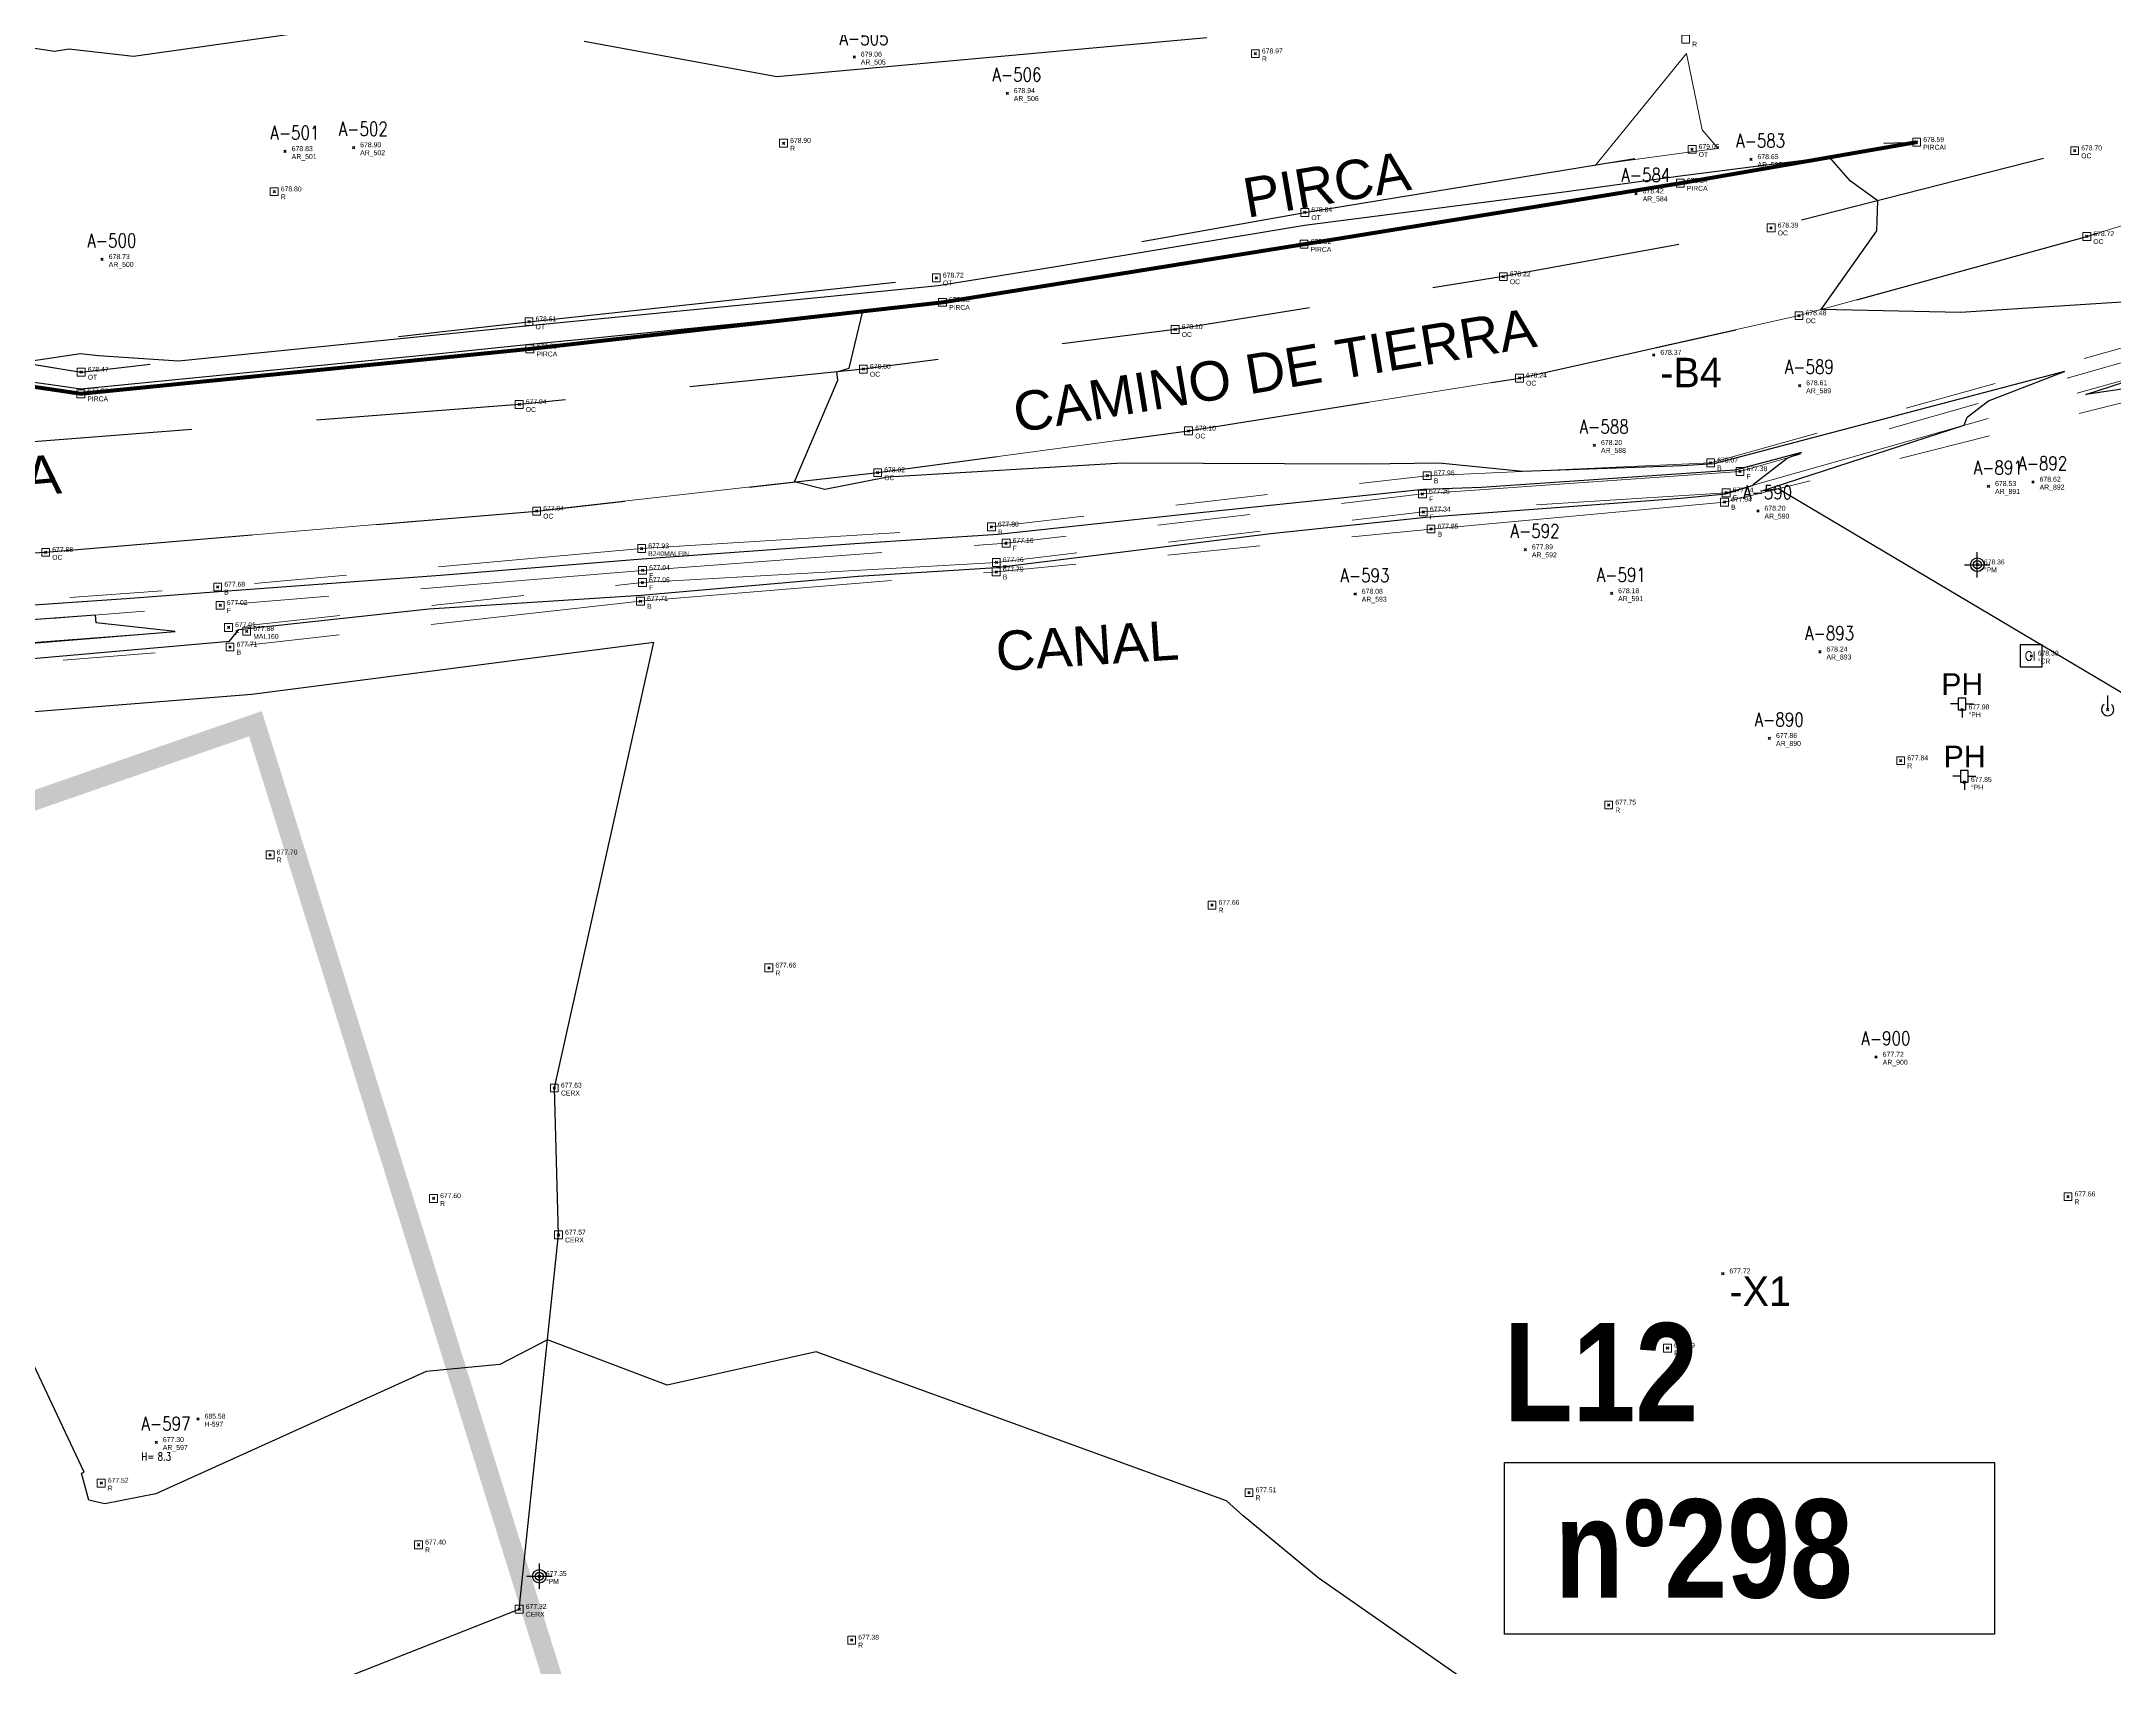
# Model space of a CAD drawing. Extents: x 350769 to 354978, y 6304672 to 6307963.
# Drawn here: x 352335.8 to 352388.5, y 6305839.5 to 6305880.8 of the extents above; entities that cross this region are included whole.
import ezdxf

# ---------------------------------------------------------------- set-up
doc = ezdxf.new("R2010")
doc.units = 0
doc.header["$PDMODE"] = 35
doc.header["$PDSIZE"] = 0.03
for name, pattern in [('CONTINUOS', [0]), ('DASHDOT', [1, 0.5, -0.25, 0, -0.25]), ('DASHED', [19.05, 12.7, -6.35]), ('HIDDEN', [9.525, 6.35, -3.175]), ('PHANTOM', [23.5, 11.75, -2.35, 2.35, -2.35, 2.35, -2.35])]:
    doc.linetypes.add(name, pattern=pattern)
doc.layers.get('0').update_dxf_attribs({"linetype": 'CONTINUOUS'})
for name, color, linetype in [('03_S2_Pav ext_Borde vereda', 7, 'CONTINUOUS'), ('1-ARBOL H1', 7, 'CONTINUOUS'), ('1-ARBOL H2', 1, 'CONTINUOUS'), ('1-ARBOL H3', 241, 'CONTINUOUS'), ('1-ARBOL NOMBRE', 3, 'CONTINUOUS'), ('1-ARBOL PTO', 7, 'CONTINUOUS'), ('1-CAMINO DE TIERRA', 252, 'HIDDEN'), ('1-CANAL', 150, 'PHANTOM'), ('1-CERCO', 252, 'CERCO_LINE'), ('1-PIRCA', 252, 'CONTINUOUS'), ('1-TEXTOS', 7, 'CONTINUOUS'), ('3-CANAL FDO', 141, 'PHANTOM'), ('3-TALUD', 252, 'DASHED'), ('C-TINN', 5, 'CONTINUOUS'), ('C-TOPO-MAJR', 9, 'CONTINUOUS'), ('C-TOPO-MINR', 8, 'CONTINUOUS'), ('V-NODE-TEXT DIC 2012', 31, 'CONTINUOUS'), ('Z-CR', 253, 'CONTINUOUS'), ('Z-PH', 253, 'CONTINUOUS'), ('Z-PM', 253, 'CONTINUOUS'), ('Z-TEN', 253, 'CONTINUOUS')]:
    doc.layers.add(name, color=color, linetype=linetype)
doc.layers.add('0_ASD_LINEA OFICIAL', color=253, linetype='DASHDOT', lineweight=20)
doc.layers.add('0_ASD_TOPOGRAFIA_ELEMENTOS', color=9, linetype='CONTINUOS', lineweight=5, true_color=0xbdbdbd)
doc.styles.add('A', font='arial.ttf', dxfattribs={"height": 2})
doc.styles.add('NEW TURNER_TITULOS', font='techb___.ttf')
doc.styles.add('ROMANS', font='romans.shx', dxfattribs={"width": 0.65})
doc.linetypes.add('CERCO_LINE', pattern='A,0.5,-0.2,[" X ",STANDARD,S=0.1,R=0,X=-0.1,Y=-0.05],-0.25', length=0.95)

# ---------------------------------------------------------------- blocks, each defined once
blk = doc.blocks.new('TEN')
at = {"layer": 'Z-TEN'}
blk.add_line((0, 0), (0, 0.89), dxfattribs=at)
blk.add_arc((0, 0), 0.396, 125.9547, 54.0453, dxfattribs=at)
blk = doc.blocks.new('PM')
at = {"layer": 'Z-PM'}
for p, q in [((-1.61, 0), (1.61, 0)), ((0, -1.61), (0, 1.61))]:
    blk.add_line(p, q, dxfattribs=at)
for radius in [0.867, 0.521]:
    blk.add_circle((0, 0), radius, dxfattribs=at)
blk = doc.blocks.new('PH')
at = {"layer": 'Z-PH'}
for p, q in [((-0.098, 0.148), (-0.295, 0.148)), ((-0.098, 0.295), (-0.098, 0)), ((0.098, 0.295), (-0.098, 0.295)), ((-0.098, 0), (-0.01, 0)), ((0.01, 0), (0.098, 0)), ((0.098, 0), (0.098, 0.295)), ((0.098, 0.148), (0.295, 0.148)), ((0, -0.01), (0, -0.197))]:
    blk.add_line(p, q, dxfattribs=at)
blk.add_circle((0, 0), 0.00984, dxfattribs=at)
at = {"layer": 'Z-PH', "style": 'A'}
blk.add_text('PH', height=0.55, dxfattribs=at).set_placement((-0.527, 0.377))
blk = doc.blocks.new('CR')
at = {"layer": 'Z-CR', "color": 9, "true_color": 0xbdbdbd}
for p, q in [((-1.12, 1.12), (-1.12, -1.12)), ((1.12, 1.12), (-1.12, 1.12)), ((1.12, -1.12), (1.12, 1.12)), ((-1.12, -1.12), (1.12, -1.12))]:
    blk.add_line(p, q, dxfattribs=at)
at = {"layer": 'Z-CR', "color": 9, "true_color": 0xbdbdbd, "style": 'ROMANS'}
blk.add_text('CI', height=0.9, dxfattribs=at).set_placement((-0.65, -0.45))
blk = doc.blocks.new('A$C27410629')
at = {"true_color": 0x136734, "transparency": 33554559}
h = blk.add_hatch(dxfattribs=at)
h.set_pattern_fill('ANSI31', color=116, scale=0.5)
h.set_pattern_definition([(45, (-8759.5625, -519.1036), (-1.12253202, 1.12253202), [])])
h.paths.add_polyline_path([(137.507, 1252.464, 0.117627), (109.815, 1254.194, 0.066925), (94.445, 1249.334, 0.315349), (64.302, 1196.27, 0.022683), (65.729, 1185.31), (112.36, 1218.953), (153.478, 1161.962), (172.105, 1139.481), (187.958, 1141.808), (193.565, 1120.466), (224.198, 1050.129), (250.62, 989.479), (268.153, 972.735, 0.000007), (291.49, 983.299), (238.195, 1105.634), (205.293, 1181.112), (177.053, 1197.652)])
blk.add_lwpolyline([(169.037, 1082.976), (181.494, 1082.976), (181.494, 1078.616), (169.037, 1078.616)], close=True)
at = {"layer": '0_ASD_LINEA OFICIAL', "ltscale": 8, "const_width": 0.5}
blk.add_lwpolyline([(250.62, 989.479), (268.153, 972.735, 0.000007), (291.49, 983.299), (291.49, 983.299), (238.195, 1105.634), (205.293, 1181.112), (177.053, 1197.652), (137.615, 1252.315)], format="xyb", dxfattribs=at)
for points in [[(96.497, 1087.587), (137.304, 1101.749), (153.995, 1048.12), (105.397, 1035.562)], [(96.497, 1087.587), (96.497, 1087.587), (137.028, 1101.654)]]:
    blk.add_lwpolyline(points, dxfattribs=at)
at = {"char_height": 2.5, "attachment_point": 1, "style": 'NEW TURNER_TITULOS'}
for s, heights, insert in [('L12', [-2.529], (169.025, 1086.521)), ('nº298', [-2.551], (170.316, 1082.045))]:
    blk.add_mtext_dynamic_manual_height_columns(s, width=20.98523, gutter_width=12.5, heights=heights, dxfattribs=dict(at, insert=insert))
blk = doc.blocks.new('TOPOGRAFIA')
at = {"layer": '1-ARBOL H1', "color": 9, "lineweight": 0, "true_color": 0xbdbdbd}
blk.add_point((390338.745, 6302845.205), dxfattribs=at)
at = {"layer": '1-ARBOL PTO', "color": 9, "lineweight": 0, "true_color": 0xbdbdbd}
for p in [(390356.48, 6302880.406), (390360.367, 6302879.481), (390342.02, 6302878.005), (390343.759, 6302878.104), (390379.263, 6302877.802), (390376.346, 6302876.931), (390337.37, 6302875.265), (390380.501, 6302872.056), (390375.288, 6302870.539), (390385.301, 6302869.497), (390386.432, 6302869.606), (390379.441, 6302868.868), (390373.532, 6302867.886), (390375.723, 6302866.773), (390369.209, 6302866.758), (390381.016, 6302865.29), (390379.735, 6302863.094), (390382.446, 6302854.994), (390338.745, 6302845.205)]:
    blk.add_point(p, dxfattribs=at)
at = {"layer": '1-CAMINO DE TIERRA', "color": 9, "lineweight": 0, "true_color": 0xbdbdbd, "flags": 128}
for points in [[(390413.92, 6302886.513), (390405.018, 6302883.544), (390395.481, 6302880.59), (390387.49, 6302878.023), (390379.778, 6302876.063), (390372.972, 6302874.824), (390364.635, 6302873.482), (390356.713, 6302872.473), (390347.968, 6302871.576), (390334.861, 6302870.57), (390331.675, 6302872.746), (390330.009, 6302875.851), (390329.701, 6302879.505)], [(390294.139, 6302841.012), (390291.488, 6302840.645), (390287.532, 6302842.915), (390286.425, 6302846.895), (390286.78, 6302852.684), (390288.072, 6302858.123), (390290.551, 6302861.211), (390295.409, 6302863.951), (390304.768, 6302865.145), (390315.481, 6302866.078), (390328.011, 6302867.412), (390335.936, 6302867.82), (390348.41, 6302868.866), (390357.076, 6302869.844), (390364.976, 6302870.903), (390373.385, 6302872.246), (390380.487, 6302873.832), (390387.798, 6302875.845), (390396.288, 6302878.449), (390405.565, 6302881.292), (390414.503, 6302884.167)]]:
    blk.add_lwpolyline(points, dxfattribs=at)
at = {"layer": '1-CANAL', "color": 9, "lineweight": 0, "true_color": 0xbdbdbd, "flags": 128}
for points in [[(390289.261, 6302845.151), (390293.551, 6302845.844), (390294.917, 6302854.299), (390295.381, 6302860.373), (390295.941, 6302861.789), (390304.809, 6302862.327), (390313.523, 6302863.316), (390321.538, 6302863.908), (390331.71, 6302864.701), (390340.62, 6302865.414), (390351.05, 6302866.577), (390360.088, 6302867.321), (390371.137, 6302868.41), (390378.594, 6302869.095), (390394.345, 6302873.024), (390408.16, 6302876.644)], [(390289.189, 6302846.778), (390292.211, 6302847.193), (390293.375, 6302854.295), (390293.919, 6302861.776), (390295.688, 6302863.304), (390304.917, 6302864.474), (390315.501, 6302865.094), (390330.662, 6302866.259), (390340.307, 6302866.938), (390351.079, 6302867.914), (390359.966, 6302868.465), (390371.04, 6302869.766), (390378.242, 6302870.092), (390393.8, 6302874.44)]]:
    blk.add_lwpolyline(points, dxfattribs=at)
at = {"layer": '1-CERCO', "color": 9, "lineweight": 0, "true_color": 0xbdbdbd, "flags": 128}
for points in [[(390341.172, 6302864.218), (390351.386, 6302865.534)], [(390348.862, 6302854.209), (390351.386, 6302865.534)], [(390332.994, 6302863.561), (390341.172, 6302864.218)], [(390296.115, 6302821.066), (390302.677, 6302823.492), (390308.818, 6302825.584), (390317.47, 6302828.993), (390325.357, 6302832.08), (390333.125, 6302835.104), (390338.505, 6302837.238), (390347.968, 6302840.965), (390348.966, 6302850.475), (390348.862, 6302854.209)]]:
    blk.add_lwpolyline(points, dxfattribs=at)
at = {"layer": '1-PIRCA', "color": 9, "lineweight": 0, "true_color": 0xbdbdbd, "const_width": 0.1, "flags": 128}
blk.add_lwpolyline([(390330.147, 6302879.899), (390331.486, 6302874.574), (390333.92, 6302872.277), (390336.827, 6302871.848), (390348.24, 6302872.987), (390358.722, 6302874.17), (390367.909, 6302875.646), (390377.47, 6302877.196), (390383.476, 6302878.24)], dxfattribs=at)
at = {"layer": '3-CANAL FDO', "color": 9, "lineweight": 0, "true_color": 0xbdbdbd, "flags": 128}
for points in [[(390288.911, 6302845.838), (390292.869, 6302846.41), (390293.92, 6302853.732), (390294.599, 6302861.14), (390295.851, 6302862.469), (390304.935, 6302863.86), (390315.338, 6302864.551), (390330.737, 6302865.715), (390340.371, 6302866.473), (390351.102, 6302867.361), (390360.339, 6302868.051), (390370.918, 6302869.302), (390378.986, 6302869.873), (390394.076, 6302874.169), (390407.941, 6302877.27)], [(390408.133, 6302876.709), (390394.247, 6302873.757), (390378.634, 6302869.332), (390370.941, 6302868.846), (390360.092, 6302867.562), (390351.1, 6302867.051), (390340.582, 6302865.91), (390331.418, 6302865.209), (390321.562, 6302864.274), (390313.637, 6302863.739), (390305.269, 6302862.931), (390295.851, 6302862.469)]]:
    blk.add_lwpolyline(points, dxfattribs=at)
at = {"layer": '3-TALUD', "color": 9, "lineweight": 0, "true_color": 0xbdbdbd, "flags": 128}
blk.add_lwpolyline([(390330.147, 6302879.899), (390332.073, 6302874.939), (390334.508, 6302872.779), (390336.838, 6302872.398), (390348.216, 6302873.679), (390358.567, 6302874.791), (390367.929, 6302876.454), (390377.769, 6302878.059), (390383.476, 6302878.24)], dxfattribs=at)
at = {"layer": 'C-TINN', "color": 9, "linetype": 'Continuous', "lineweight": 0, "true_color": 0xbdbdbd}
for points, elevation in [([(390366.573, 6302880.387), (390366.573, 6302880.587), (390366.773, 6302880.587), (390366.773, 6302880.387), (390366.573, 6302880.387)], 678.969), ([(390377.506, 6302880.758), (390377.506, 6302880.958), (390377.706, 6302880.958), (390377.706, 6302880.758), (390377.506, 6302880.758)], 678.992), ([(390354.585, 6302878.114), (390354.585, 6302878.314), (390354.785, 6302878.314), (390354.785, 6302878.114), (390354.585, 6302878.114)], 678.899), ([(390377.669, 6302877.959), (390377.669, 6302878.159), (390377.869, 6302878.159), (390377.869, 6302877.959), (390377.669, 6302877.959)], 679.054), ([(390383.376, 6302878.14), (390383.376, 6302878.34), (390383.576, 6302878.34), (390383.576, 6302878.14), (390383.376, 6302878.14)], 678.591), ([(390387.39, 6302877.923), (390387.39, 6302878.123), (390387.59, 6302878.123), (390387.59, 6302877.923), (390387.39, 6302877.923)], 678.701), ([(390377.37, 6302877.096), (390377.37, 6302877.296), (390377.57, 6302877.296), (390377.57, 6302877.096), (390377.37, 6302877.096)], 678.344), ([(390341.644, 6302876.881), (390341.644, 6302877.081), (390341.844, 6302877.081), (390341.844, 6302876.881), (390341.644, 6302876.881)], 678.803), ([(390367.829, 6302876.354), (390367.829, 6302876.554), (390368.029, 6302876.554), (390368.029, 6302876.354), (390367.829, 6302876.354)], 678.837), ([(390367.809, 6302875.546), (390367.809, 6302875.746), (390368.009, 6302875.746), (390368.009, 6302875.546), (390367.809, 6302875.546)], 678.023), ([(390379.678, 6302875.963), (390379.678, 6302876.163), (390379.878, 6302876.163), (390379.878, 6302875.963), (390379.678, 6302875.963)], 678.391), ([(390387.698, 6302875.745), (390387.698, 6302875.945), (390387.898, 6302875.945), (390387.898, 6302875.745), (390387.698, 6302875.745)], 678.717), ([(390358.467, 6302874.691), (390358.467, 6302874.891), (390358.667, 6302874.891), (390358.667, 6302874.691), (390358.467, 6302874.691)], 678.724), ([(390372.872, 6302874.724), (390372.872, 6302874.924), (390373.072, 6302874.924), (390373.072, 6302874.724), (390372.872, 6302874.724)], 678.215), ([(390358.622, 6302874.07), (390358.622, 6302874.27), (390358.822, 6302874.27), (390358.822, 6302874.07), (390358.622, 6302874.07)], 678.027), ([(390348.116, 6302873.579), (390348.116, 6302873.779), (390348.316, 6302873.779), (390348.316, 6302873.579), (390348.116, 6302873.579)], 678.608), ([(390380.387, 6302873.732), (390380.387, 6302873.932), (390380.587, 6302873.932), (390380.587, 6302873.732), (390380.387, 6302873.732)], 678.482), ([(390348.14, 6302872.887), (390348.14, 6302873.087), (390348.34, 6302873.087), (390348.34, 6302872.887), (390348.14, 6302872.887)], 677.887), ([(390364.535, 6302873.382), (390364.535, 6302873.582), (390364.735, 6302873.582), (390364.735, 6302873.382), (390364.535, 6302873.382)], 678.098), ([(390356.613, 6302872.373), (390356.613, 6302872.573), (390356.813, 6302872.573), (390356.813, 6302872.373), (390356.613, 6302872.373)], 678.005), ([(390336.738, 6302872.298), (390336.738, 6302872.498), (390336.938, 6302872.498), (390336.938, 6302872.298), (390336.738, 6302872.298)], 678.47), ([(390373.285, 6302872.146), (390373.285, 6302872.346), (390373.485, 6302872.346), (390373.485, 6302872.146), (390373.285, 6302872.146)], 678.242), ([(390336.727, 6302871.748), (390336.727, 6302871.948), (390336.927, 6302871.948), (390336.927, 6302871.748), (390336.727, 6302871.748)], 677.87), ([(390347.868, 6302871.476), (390347.868, 6302871.676), (390348.068, 6302871.676), (390348.068, 6302871.476), (390347.868, 6302871.476)], 677.94), ([(390364.876, 6302870.803), (390364.876, 6302871.003), (390365.076, 6302871.003), (390365.076, 6302870.803), (390364.876, 6302870.803)], 678.103), ([(390356.976, 6302869.744), (390356.976, 6302869.944), (390357.176, 6302869.944), (390357.176, 6302869.744), (390356.976, 6302869.744)], 678.019), ([(390378.142, 6302869.992), (390378.142, 6302870.192), (390378.342, 6302870.192), (390378.342, 6302869.992), (390378.142, 6302869.992)], 678.071), ([(390378.886, 6302869.773), (390378.886, 6302869.973), (390379.086, 6302869.973), (390379.086, 6302869.773), (390378.886, 6302869.773)], 677.383), ([(390370.818, 6302869.202), (390370.818, 6302869.402), (390371.018, 6302869.402), (390371.018, 6302869.202), (390370.818, 6302869.202)], 677.353), ([(390370.94, 6302869.666), (390370.94, 6302869.866), (390371.14, 6302869.866), (390371.14, 6302869.666), (390370.94, 6302869.666)], 677.964), ([(390378.534, 6302869.232), (390378.534, 6302869.432), (390378.734, 6302869.432), (390378.734, 6302869.232), (390378.534, 6302869.232)], 677.436), ([(390348.31, 6302868.766), (390348.31, 6302868.966), (390348.51, 6302868.966), (390348.51, 6302868.766), (390348.31, 6302868.766)], 677.941), ([(390370.841, 6302868.746), (390370.841, 6302868.946), (390371.041, 6302868.946), (390371.041, 6302868.746), (390370.841, 6302868.746)], 677.341), ([(390378.494, 6302868.995), (390378.494, 6302869.195), (390378.694, 6302869.195), (390378.694, 6302868.995), (390378.494, 6302868.995)], 677.944), ([(390359.866, 6302868.365), (390359.866, 6302868.565), (390360.066, 6302868.565), (390360.066, 6302868.365), (390359.866, 6302868.365)], 677.796), ([(390371.037, 6302868.31), (390371.037, 6302868.51), (390371.237, 6302868.51), (390371.237, 6302868.31), (390371.037, 6302868.31)], 677.854), ([(390335.836, 6302867.72), (390335.836, 6302867.92), (390336.036, 6302867.92), (390336.036, 6302867.72), (390335.836, 6302867.72)], 677.88), ([(390350.979, 6302867.814), (390350.979, 6302868.014), (390351.179, 6302868.014), (390351.179, 6302867.814), (390350.979, 6302867.814)], 677.934), ([(390360.239, 6302867.951), (390360.239, 6302868.151), (390360.439, 6302868.151), (390360.439, 6302867.951), (390360.239, 6302867.951)], 677.16), ([(390351.002, 6302867.261), (390351.002, 6302867.461), (390351.202, 6302867.461), (390351.202, 6302867.261), (390351.002, 6302867.261)], 677.04), ([(390359.988, 6302867.221), (390359.988, 6302867.421), (390360.188, 6302867.421), (390360.188, 6302867.221), (390359.988, 6302867.221)], 677.786), ([(390359.992, 6302867.462), (390359.992, 6302867.662), (390360.192, 6302867.662), (390360.192, 6302867.462), (390359.992, 6302867.462)], 677.164), ([(390340.207, 6302866.838), (390340.207, 6302867.038), (390340.407, 6302867.038), (390340.407, 6302866.838), (390340.207, 6302866.838)], 677.677), ([(390351, 6302866.951), (390351, 6302867.151), (390351.2, 6302867.151), (390351.2, 6302866.951), (390351, 6302866.951)], 677.053), ([(390340.271, 6302866.373), (390340.271, 6302866.573), (390340.471, 6302866.573), (390340.471, 6302866.373), (390340.271, 6302866.373)], 677.025), ([(390350.95, 6302866.477), (390350.95, 6302866.677), (390351.15, 6302866.677), (390351.15, 6302866.477), (390350.95, 6302866.477)], 677.714), ([(390340.482, 6302865.81), (390340.482, 6302866.01), (390340.682, 6302866.01), (390340.682, 6302865.81), (390340.482, 6302865.81)], 677.008), ([(390340.944, 6302865.713), (390340.944, 6302865.913), (390341.144, 6302865.913), (390341.144, 6302865.713), (390340.944, 6302865.713)], 677.881), ([(390340.52, 6302865.314), (390340.52, 6302865.514), (390340.72, 6302865.514), (390340.72, 6302865.314), (390340.52, 6302865.314)], 677.711), ([(390382.97, 6302862.426), (390382.97, 6302862.626), (390383.17, 6302862.626), (390383.17, 6302862.426), (390382.97, 6302862.426)], 677.838), ([(390375.551, 6302861.299), (390375.551, 6302861.499), (390375.751, 6302861.499), (390375.751, 6302861.299), (390375.551, 6302861.299)], 677.748), ([(390341.539, 6302860.032), (390341.539, 6302860.232), (390341.739, 6302860.232), (390341.739, 6302860.032), (390341.539, 6302860.032)], 677.704), ([(390365.472, 6302858.755), (390365.472, 6302858.955), (390365.672, 6302858.955), (390365.672, 6302858.755), (390365.472, 6302858.755)], 677.662), ([(390354.211, 6302857.16), (390354.211, 6302857.36), (390354.411, 6302857.36), (390354.411, 6302857.16), (390354.211, 6302857.16)], 677.656), ([(390348.762, 6302854.109), (390348.762, 6302854.309), (390348.962, 6302854.309), (390348.962, 6302854.109), (390348.762, 6302854.109)], 677.631), ([(390345.691, 6302851.302), (390345.691, 6302851.502), (390345.891, 6302851.502), (390345.891, 6302851.302), (390345.691, 6302851.302)], 677.596), ([(390387.221, 6302851.346), (390387.221, 6302851.546), (390387.421, 6302851.546), (390387.421, 6302851.346), (390387.221, 6302851.346)], 677.664), ([(390348.866, 6302850.375), (390348.866, 6302850.575), (390349.066, 6302850.575), (390349.066, 6302850.375), (390348.866, 6302850.375)], 677.569), ([(390377.045, 6302847.499), (390377.045, 6302847.699), (390377.245, 6302847.699), (390377.245, 6302847.499), (390377.045, 6302847.499)], 677.59), ([(390337.248, 6302844.07), (390337.248, 6302844.27), (390337.448, 6302844.27), (390337.448, 6302844.07), (390337.248, 6302844.07)], 677.52), ([(390366.41, 6302843.826), (390366.41, 6302844.026), (390366.61, 6302844.026), (390366.61, 6302843.826), (390366.41, 6302843.826)], 677.507), ([(390345.31, 6302842.501), (390345.31, 6302842.701), (390345.51, 6302842.701), (390345.51, 6302842.501), (390345.31, 6302842.501)], 677.404), ([(390347.868, 6302840.865), (390347.868, 6302841.065), (390348.068, 6302841.065), (390348.068, 6302840.865), (390347.868, 6302840.865)], 677.323), ([(390356.314, 6302840.081), (390356.314, 6302840.281), (390356.514, 6302840.281), (390356.514, 6302840.081), (390356.314, 6302840.081)], 677.383)]:
    blk.add_lwpolyline(points, dxfattribs=dict(at, elevation=elevation))
for p in [(390366.673, 6302880.487, 678.969), (390354.685, 6302878.214, 678.899), (390377.769, 6302878.059, 679.054), (390383.476, 6302878.24, 678.591), (390387.49, 6302878.023, 678.701), (390341.744, 6302876.981, 678.803), (390377.47, 6302877.196, 678.344), (390367.929, 6302876.454, 678.837), (390379.778, 6302876.063, 678.391), (390387.798, 6302875.845, 678.717), (390367.909, 6302875.646, 678.023), (390358.567, 6302874.791, 678.724), (390372.972, 6302874.824, 678.215), (390358.722, 6302874.17, 678.027), (390348.216, 6302873.679, 678.608), (390380.487, 6302873.832, 678.482), (390364.635, 6302873.482, 678.098), (390348.24, 6302872.987, 677.887), (390336.838, 6302872.398, 678.47), (390356.713, 6302872.473, 678.005), (390373.385, 6302872.246, 678.242), (390336.827, 6302871.848, 677.87), (390347.968, 6302871.576, 677.94), (390364.976, 6302870.903, 678.103), (390378.242, 6302870.092, 678.071), (390357.076, 6302869.844, 678.019), (390371.04, 6302869.766, 677.964), (390378.986, 6302869.873, 677.383), (390370.918, 6302869.302, 677.353), (390378.594, 6302869.095, 677.944), (390378.634, 6302869.332, 677.436), (390348.41, 6302868.866, 677.941), (390359.966, 6302868.465, 677.796), (390370.941, 6302868.846, 677.341), (390371.137, 6302868.41, 677.854), (390335.936, 6302867.82, 677.88), (390351.079, 6302867.914, 677.934), (390360.339, 6302868.051, 677.16), (390351.102, 6302867.361, 677.04), (390360.088, 6302867.321, 677.786), (390360.092, 6302867.562, 677.164), (390340.307, 6302866.938, 677.677), (390351.1, 6302867.051, 677.053), (390340.371, 6302866.473, 677.025), (390351.05, 6302866.577, 677.714), (390340.582, 6302865.91, 677.008), (390341.044, 6302865.813, 677.881), (390340.62, 6302865.414, 677.711), (390383.07, 6302862.526, 677.838), (390375.651, 6302861.399, 677.748), (390341.639, 6302860.132, 677.704), (390365.572, 6302858.855, 677.662), (390354.311, 6302857.26, 677.656), (390348.862, 6302854.209, 677.631), (390345.791, 6302851.402, 677.596), (390387.321, 6302851.446, 677.664), (390348.966, 6302850.475, 677.569), (390377.145, 6302847.599, 677.59), (390337.348, 6302844.17, 677.52), (390366.51, 6302843.926, 677.507), (390345.41, 6302842.601, 677.404), (390347.968, 6302840.965, 677.323), (390356.414, 6302840.181, 677.383)]:
    blk.add_point(p, dxfattribs=at)
at = {"layer": 'C-TOPO-MAJR', "color": 9, "linetype": 'Continuous', "lineweight": -3, "true_color": 0xbdbdbd, "elevation": 677.5}
for points in [[(390374.233, 6302837.603), (390368.271, 6302841.762), (390366.361, 6302843.335), (390365.94, 6302843.715), (390355.513, 6302847.501), (390351.729, 6302846.656), (390348.686, 6302847.808), (390347.479, 6302847.182), (390345.601, 6302847.001), (390338.738, 6302843.899), (390337.437, 6302843.639), (390337.029, 6302843.735), (390336.85, 6302844.421), (390336.912, 6302844.446), (390331.31, 6302856.345)], [(390333.379, 6302864.928), (390340.609, 6302865.563), (390340.842, 6302865.855), (390345.671, 6302866.383), (390351.066, 6302866.73), (390356.581, 6302867.216), (390360.09, 6302867.432), (390367.063, 6302868.301), (390371.002, 6302868.711), (390377.486, 6302869.191), (390378.629, 6302869.302), (390379.32, 6302869.527), (390379.329, 6302869.55), (390380.184, 6302870.214), (390380.549, 6302870.355), (390378.859, 6302869.91), (390372.417, 6302869.464), (390370.947, 6302869.414), (390364.864, 6302868.776), (390360.14, 6302868.272), (390356.495, 6302868.033), (390351.09, 6302867.646), (390345.966, 6302867.226), (390340.324, 6302866.812), (390337.98, 6302866.641), (390330.679, 6302866.135)]]:
    blk.add_lwpolyline(points, dxfattribs=at)
at = {"layer": 'C-TOPO-MINR', "color": 9, "linetype": 'Continuous', "lineweight": -3, "true_color": 0xbdbdbd}
for points, elevation in [([(390365.436, 6302880.895), (390354.514, 6302879.896), (390349.618, 6302880.8)], 679), ([(390343.76, 6302881.204), (390338.164, 6302880.419), (390336.528, 6302880.602), (390336.157, 6302880.546), (390335.598, 6302880.627)], 679), ([(390392.13, 6302872.471), (390387.774, 6302871.829), (390390.044, 6302872.566)], 678.5), ([(390393.587, 6302874.49), (390384.588, 6302873.912), (390381.047, 6302873.986), (390382.46, 6302875.99), (390382.49, 6302876.752), (390381.793, 6302877.249), (390381.263, 6302877.855), (390377.536, 6302877.386), (390374.451, 6302876.961), (390367.921, 6302876.119), (390361.552, 6302875.064), (390358.617, 6302874.591), (390355.803, 6302874.308), (390348.22, 6302873.575), (390339.311, 6302872.676), (390337.28, 6302872.811), (390336.82, 6302872.862), (390335.351, 6302872.641)], 678.5), ([(390388.857, 6302864.15), (390379.957, 6302869.435), (390379.519, 6302869.37), (390384.682, 6302871.046), (390384.763, 6302871.252), (390385.303, 6302871.671), (390387.228, 6302872.414), (390378.319, 6302870.069), (390377.518, 6302870.014), (390373.463, 6302869.876), (390371.344, 6302870.087), (390369.469, 6302870.06), (390363.295, 6302870.085), (390357.322, 6302869.727), (390355.735, 6302869.413), (390354.965, 6302869.606), (390356.064, 6302872.191), (390356.04, 6302872.404), (390356.354, 6302872.495), (390356.7, 6302873.942), (390349.634, 6302873.231), (390348.236, 6302873.095), (390346.03, 6302872.873), (390336.829, 6302871.967), (390336.361, 6302872.035), (390334.019, 6302872.362)], 678), ([(390331.438, 6302865.174), (390339.224, 6302865.806), (390337.219, 6302866.028), (390337.202, 6302866.224), (390331.407, 6302865.801)], 677)]:
    blk.add_lwpolyline(points, dxfattribs=dict(at, elevation=elevation))
at = {"layer": 'C-TOPO-MINR', "color": 9, "linetype": 'Continuous', "lineweight": 0, "true_color": 0xbdbdbd, "elevation": 679}
blk.add_lwpolyline([(390377.746, 6302877.993), (390378.435, 6302878.08), (390378.025, 6302878.553), (390377.627, 6302880.497), (390375.32, 6302877.66), (390377.746, 6302877.993)], dxfattribs=at)
at = {"layer": 'V-NODE-TEXT DIC 2012', "color": 9, "lineweight": 0, "true_color": 0xbdbdbd}
for p in [(390366.673, 6302880.487), (390356.48, 6302880.406), (390360.367, 6302879.481), (390342.02, 6302878.005), (390343.759, 6302878.104), (390354.685, 6302878.214), (390377.769, 6302878.059), (390383.476, 6302878.24), (390387.49, 6302878.023), (390379.263, 6302877.802), (390341.744, 6302876.981), (390376.346, 6302876.931), (390377.47, 6302877.196), (390367.929, 6302876.454), (390379.778, 6302876.063), (390387.798, 6302875.845), (390337.37, 6302875.265), (390367.909, 6302875.646), (390358.567, 6302874.791), (390372.972, 6302874.824), (390358.722, 6302874.17), (390348.216, 6302873.679), (390380.487, 6302873.832), (390364.635, 6302873.482), (390348.24, 6302872.987), (390376.796, 6302872.829), (390336.838, 6302872.398), (390356.713, 6302872.473), (390373.385, 6302872.246), (390380.501, 6302872.056), (390336.827, 6302871.848), (390347.968, 6302871.576), (390364.976, 6302870.903), (390375.288, 6302870.539), (390378.242, 6302870.092), (390357.076, 6302869.844), (390371.04, 6302869.766), (390378.986, 6302869.873), (390385.301, 6302869.497), (390386.432, 6302869.606), (390370.918, 6302869.302), (390378.594, 6302869.095), (390378.634, 6302869.332), (390379.441, 6302868.868), (390348.41, 6302868.866), (390359.966, 6302868.465), (390370.941, 6302868.846), (390371.137, 6302868.41), (390335.936, 6302867.82), (390351.079, 6302867.914), (390360.339, 6302868.051), (390373.532, 6302867.886), (390351.102, 6302867.361), (390360.088, 6302867.321), (390360.092, 6302867.562), (390385.017, 6302867.503), (390340.307, 6302866.938), (390351.1, 6302867.051), (390375.723, 6302866.773), (390340.371, 6302866.473), (390351.05, 6302866.577), (390369.209, 6302866.758), (390340.582, 6302865.91), (390341.044, 6302865.813), (390340.62, 6302865.414), (390381.016, 6302865.29), (390386.386, 6302865.185), (390384.628, 6302863.82), (390388.33, 6302863.822), (390379.735, 6302863.094), (390383.07, 6302862.526), (390384.688, 6302861.979), (390375.651, 6302861.399), (390341.639, 6302860.132), (390365.572, 6302858.855), (390354.311, 6302857.26), (390382.446, 6302854.994), (390348.862, 6302854.209), (390345.791, 6302851.402), (390387.321, 6302851.446), (390348.966, 6302850.475), (390378.551, 6302849.489), (390377.145, 6302847.599), (390339.809, 6302845.798), (390338.745, 6302845.205), (390337.348, 6302844.17), (390366.51, 6302843.926), (390345.41, 6302842.601), (390348.48, 6302841.801), (390347.968, 6302840.965), (390356.414, 6302840.181)]:
    blk.add_point(p, dxfattribs=at)
at = {"layer": 'Z-CR', "color": 9, "lineweight": 0, "true_color": 0xbdbdbd, "xscale": 0.25, "yscale": 0.25, "zscale": 0.25}
blk.add_blockref('CR', (390386.386, 6302865.185), dxfattribs=at)
at = {"layer": 'Z-PH', "color": 9, "lineweight": 0, "true_color": 0xbdbdbd}
for p in [(390384.628, 6302863.82), (390384.688, 6302861.979)]:
    blk.add_blockref('PH', p, dxfattribs=at)
at = {"layer": 'Z-PM', "color": 9, "lineweight": 0, "true_color": 0xbdbdbd, "xscale": 0.2, "yscale": 0.2, "zscale": 0.2}
for p in [(390385.017, 6302867.503), (390348.48, 6302841.801)]:
    blk.add_blockref('PM', p, dxfattribs=at)
at = {"layer": 'Z-TEN', "color": 9, "lineweight": 0, "true_color": 0xbdbdbd, "xscale": 0.4, "yscale": 0.4, "zscale": 0.4}
blk.add_blockref('TEN', (390388.33, 6302863.822), dxfattribs=at)
at = {"layer": '1-ARBOL H2', "color": 9, "lineweight": 0, "true_color": 0xbdbdbd, "style": 'ROMANS', "width": 0.8}
blk.add_text('H=', height=0.2, dxfattribs=at).set_placement((390338.368, 6302844.743))
at = {"layer": '1-ARBOL H3', "color": 9, "lineweight": 0, "true_color": 0xbdbdbd, "style": 'ROMANS', "width": 0.8}
blk.add_text('8.3', height=0.2, dxfattribs=at).set_placement((390338.781, 6302844.743))
at = {"layer": '1-ARBOL NOMBRE', "color": 9, "lineweight": 0, "true_color": 0xbdbdbd, "style": 'ROMANS', "width": 0.8}
for s, p in [('A-505', (390356.103, 6302880.706)), ('A-506', (390359.99, 6302879.781)), ('A-501', (390341.643, 6302878.305)), ('A-502', (390343.382, 6302878.404)), ('A-583', (390378.886, 6302878.102)), ('A-584', (390375.969, 6302877.231)), ('A-500', (390336.993, 6302875.565)), ('A-589', (390380.124, 6302872.356)), ('A-588', (390374.911, 6302870.839)), ('A-891', (390384.924, 6302869.797)), ('A-892', (390386.055, 6302869.906)), ('A-590', (390379.064, 6302869.168)), ('A-592', (390373.155, 6302868.186)), ('A-593', (390368.832, 6302867.058)), ('A-591', (390375.346, 6302867.073)), ('A-893', (390380.639, 6302865.59)), ('A-890', (390379.358, 6302863.394)), ('A-900', (390382.069, 6302855.294)), ('A-597', (390338.368, 6302845.505))]:
    blk.add_text(s, height=0.35, dxfattribs=at).set_placement(p)
at = {"layer": '1-TEXTOS', "color": 9, "lineweight": 0, "true_color": 0xbdbdbd, "style": 'A'}
for s, rotation, p in [('PIRCA', 9.714, (390366.462, 6302876.316)), ('CAMINO DE TIERRA', 9.3923, (390360.615, 6302870.857)), ('CANAL', 3.6354, (390360.109, 6302864.803))]:
    blk.add_text(s, height=1, rotation=rotation, dxfattribs=at).set_placement(p)
at = {"layer": 'V-NODE-TEXT DIC 2012', "color": 9, "lineweight": 0, "true_color": 0xbdbdbd}
for s, height, p in [('679.06', 0.127, (390356.647, 6302880.413)), ('678.97', 0.125, (390366.84, 6302880.495)), ('R', 0.125, (390377.773, 6302880.666)), ('AR_505', 0.127, (390356.647, 6302880.211)), ('R', 0.125, (390366.84, 6302880.295)), ('AR_506', 0.127, (390360.534, 6302879.286)), ('678.94', 0.127, (390360.534, 6302879.488)), ('678.90', 0.125, (390354.852, 6302878.222)), ('678.59', 0.125, (390383.643, 6302878.248)), ('AR_501', 0.127, (390342.187, 6302877.81)), ('678.83', 0.127, (390342.187, 6302878.012)), ('AR_502', 0.127, (390343.926, 6302877.909)), ('678.90', 0.127, (390343.926, 6302878.111)), ('R', 0.125, (390354.852, 6302878.022)), ('679.05', 0.125, (390377.936, 6302878.067)), ('OT', 0.125, (390377.936, 6302877.867)), ('678.65', 0.127, (390379.43, 6302877.809)), ('PIRCAI', 0.125, (390383.643, 6302878.048)), ('678.70', 0.125, (390387.657, 6302878.031)), ('OC', 0.125, (390387.657, 6302877.831)), ('678.34', 0.125, (390377.637, 6302877.204)), ('AR_583', 0.127, (390379.43, 6302877.607)), ('678.80', 0.125, (390341.911, 6302876.989)), ('R', 0.125, (390341.911, 6302876.789)), ('AR_584', 0.127, (390376.513, 6302876.736)), ('678.42', 0.127, (390376.513, 6302876.938)), ('PIRCA', 0.125, (390377.637, 6302877.004)), ('678.84', 0.125, (390368.096, 6302876.462)), ('OT', 0.125, (390368.096, 6302876.262)), ('678.02', 0.125, (390368.076, 6302875.654)), ('678.39', 0.125, (390379.945, 6302876.071)), ('OC', 0.125, (390379.945, 6302875.871)), ('678.72', 0.125, (390387.965, 6302875.853)), ('OC', 0.125, (390387.965, 6302875.653)), ('AR_500', 0.127, (390337.537, 6302875.07)), ('678.73', 0.127, (390337.537, 6302875.272)), ('PIRCA', 0.125, (390368.076, 6302875.454)), ('678.72', 0.125, (390358.734, 6302874.799)), ('OT', 0.125, (390358.734, 6302874.599)), ('678.22', 0.125, (390373.139, 6302874.832)), ('OC', 0.125, (390373.139, 6302874.632)), ('678.03', 0.125, (390358.889, 6302874.178)), ('678.61', 0.125, (390348.383, 6302873.687)), ('OT', 0.125, (390348.383, 6302873.487)), ('PIRCA', 0.125, (390358.889, 6302873.978)), ('678.10', 0.125, (390364.802, 6302873.49)), ('678.48', 0.125, (390380.654, 6302873.84)), ('OC', 0.125, (390380.654, 6302873.64)), ('677.89', 0.125, (390348.407, 6302872.995)), ('OC', 0.125, (390364.802, 6302873.29)), ('PIRCA', 0.125, (390348.407, 6302872.795)), ('678.00', 0.125, (390356.88, 6302872.481)), ('678.37', 0.127, (390376.963, 6302872.836)), ('-B4', 0.75, (390376.963, 6302872.011)), ('678.47', 0.125, (390337.005, 6302872.406)), ('OT', 0.125, (390337.005, 6302872.206)), ('OC', 0.125, (390356.88, 6302872.281)), ('678.24', 0.125, (390373.552, 6302872.254)), ('OC', 0.125, (390373.552, 6302872.054)), ('678.61', 0.127, (390380.668, 6302872.063)), ('677.87', 0.125, (390336.994, 6302871.856)), ('PIRCA', 0.125, (390336.994, 6302871.656)), ('677.94', 0.125, (390348.135, 6302871.584)), ('OC', 0.125, (390348.135, 6302871.384)), ('AR_589', 0.127, (390380.668, 6302871.861)), ('678.10', 0.125, (390365.143, 6302870.911)), ('OC', 0.125, (390365.143, 6302870.711)), ('AR_588', 0.127, (390375.455, 6302870.344)), ('678.20', 0.127, (390375.455, 6302870.546)), ('678.02', 0.125, (390357.243, 6302869.852)), ('678.07', 0.125, (390378.409, 6302870.1)), ('B', 0.125, (390378.409, 6302869.9)), ('677.38', 0.125, (390379.153, 6302869.881)), ('OC', 0.125, (390357.243, 6302869.652)), ('677.35', 0.125, (390371.085, 6302869.31)), ('677.96', 0.125, (390371.207, 6302869.774)), ('B', 0.125, (390371.207, 6302869.574)), ('677.44', 0.125, (390378.801, 6302869.34)), ('F', 0.125, (390379.153, 6302869.681)), ('AR_891', 0.127, (390385.468, 6302869.302)), ('678.53', 0.127, (390385.468, 6302869.504)), ('AR_892', 0.127, (390386.599, 6302869.411)), ('678.62', 0.127, (390386.599, 6302869.613)), ('677.94', 0.125, (390348.577, 6302868.874)), ('F', 0.125, (390371.085, 6302869.11)), ('677.34', 0.125, (390371.108, 6302868.854)), ('677.94', 0.125, (390378.761, 6302869.103)), ('B', 0.125, (390378.761, 6302868.903)), ('F', 0.125, (390378.801, 6302869.14)), ('678.20', 0.127, (390379.608, 6302868.875)), ('OC', 0.125, (390348.577, 6302868.674)), ('677.80', 0.125, (390360.133, 6302868.473)), ('B', 0.125, (390360.133, 6302868.273)), ('F', 0.125, (390371.108, 6302868.654)), ('677.85', 0.125, (390371.304, 6302868.418)), ('B', 0.125, (390371.304, 6302868.218)), ('AR_590', 0.127, (390379.608, 6302868.673)), ('677.88', 0.125, (390336.103, 6302867.828)), ('677.93', 0.125, (390351.246, 6302867.922)), ('B240MALFIN', 0.125, (390351.246, 6302867.722)), ('677.16', 0.125, (390360.506, 6302868.059)), ('F', 0.125, (390360.506, 6302867.859)), ('AR_592', 0.127, (390373.699, 6302867.691)), ('677.89', 0.127, (390373.699, 6302867.893)), ('OC', 0.125, (390336.103, 6302867.628)), ('677.04', 0.125, (390351.269, 6302867.369)), ('F', 0.125, (390351.269, 6302867.169)), ('677.79', 0.125, (390360.255, 6302867.329)), ('677.16', 0.125, (390360.259, 6302867.57)), ('F', 0.125, (390360.259, 6302867.37)), ('678.36', 0.125, (390385.184, 6302867.511)), ('°PM', 0.125, (390385.184, 6302867.311)), ('677.68', 0.125, (390340.474, 6302866.946)), ('B', 0.125, (390340.474, 6302866.746)), ('677.05', 0.125, (390351.267, 6302867.059)), ('F', 0.125, (390351.267, 6302866.859)), ('B', 0.125, (390360.255, 6302867.129)), ('678.08', 0.127, (390369.376, 6302866.765)), ('678.18', 0.127, (390375.89, 6302866.78)), ('677.02', 0.125, (390340.538, 6302866.481)), ('F', 0.125, (390340.538, 6302866.281)), ('677.71', 0.125, (390351.217, 6302866.585)), ('B', 0.125, (390351.217, 6302866.385)), ('AR_593', 0.127, (390369.376, 6302866.563)), ('AR_591', 0.127, (390375.89, 6302866.578)), ('677.01', 0.125, (390340.749, 6302865.918)), ('F', 0.125, (390340.749, 6302865.718)), ('677.88', 0.125, (390341.211, 6302865.821)), ('MAL160', 0.125, (390341.211, 6302865.621)), ('677.71', 0.125, (390340.787, 6302865.422)), ('B', 0.125, (390340.787, 6302865.222)), ('AR_893', 0.127, (390381.183, 6302865.095)), ('678.24', 0.127, (390381.183, 6302865.297)), ('678.30', 0.125, (390386.553, 6302865.193)), ('°CR', 0.125, (390386.553, 6302864.993)), ('677.98', 0.125, (390384.795, 6302863.828)), ('°PH', 0.125, (390384.795, 6302863.628)), ('677.86', 0.127, (390379.902, 6302863.101)), ('AR_890', 0.127, (390379.902, 6302862.899)), ('677.84', 0.125, (390383.237, 6302862.534)), ('R', 0.125, (390383.237, 6302862.334)), ('677.85', 0.125, (390384.855, 6302861.987)), ('677.75', 0.125, (390375.818, 6302861.407)), ('°PH', 0.125, (390384.855, 6302861.787)), ('R', 0.125, (390375.818, 6302861.207)), ('677.70', 0.125, (390341.806, 6302860.14)), ('R', 0.125, (390341.806, 6302859.94)), ('677.66', 0.125, (390365.739, 6302858.863)), ('R', 0.125, (390365.739, 6302858.663)), ('677.66', 0.125, (390354.478, 6302857.268)), ('R', 0.125, (390354.478, 6302857.068)), ('AR_900', 0.127, (390382.613, 6302854.799)), ('677.72', 0.127, (390382.613, 6302855.001)), ('677.63', 0.125, (390349.029, 6302854.217)), ('CERX', 0.125, (390349.029, 6302854.017)), ('677.60', 0.125, (390345.958, 6302851.41)), ('677.66', 0.125, (390387.488, 6302851.454)), ('R', 0.125, (390345.958, 6302851.21)), ('R', 0.125, (390387.488, 6302851.254)), ('677.57', 0.125, (390349.133, 6302850.483)), ('CERX', 0.125, (390349.133, 6302850.283)), ('677.72', 0.127, (390378.718, 6302849.496)), ('-X1', 0.75, (390378.718, 6302848.671)), ('677.59', 0.125, (390377.312, 6302847.607)), ('R', 0.125, (390377.312, 6302847.407)), ('685.58', 0.125, (390339.976, 6302845.806)), ('H-597', 0.125, (390339.976, 6302845.606)), ('677.30', 0.127, (390338.912, 6302845.212)), ('AR_597', 0.127, (390338.912, 6302845.01)), ('677.52', 0.125, (390337.515, 6302844.178)), ('R', 0.125, (390337.515, 6302843.978)), ('677.51', 0.125, (390366.677, 6302843.934)), ('R', 0.125, (390366.677, 6302843.734)), ('677.40', 0.125, (390345.577, 6302842.609)), ('R', 0.125, (390345.577, 6302842.409)), ('677.35', 0.125, (390348.647, 6302841.809)), ('°PM', 0.125, (390348.647, 6302841.609)), ('677.32', 0.125, (390348.135, 6302840.973)), ('CERX', 0.125, (390348.135, 6302840.773)), ('677.38', 0.125, (390356.581, 6302840.189)), ('R', 0.125, (390356.581, 6302839.989))]:
    blk.add_text(s, height=height, dxfattribs=at).set_placement(p)

msp = doc.modelspace()

# ---------------------------------------------------------------- linework, layer by layer
at = {"layer": '1-CAMINO DE TIERRA', "flags": 128}
for points in [[(352413.92, 6305886.513), (352405.018, 6305883.544), (352395.481, 6305880.59), (352387.49, 6305878.023), (352379.778, 6305876.063), (352372.972, 6305874.824), (352364.635, 6305873.482), (352356.713, 6305872.473), (352347.968, 6305871.576), (352334.861, 6305870.57), (352331.675, 6305872.746), (352330.009, 6305875.851), (352329.701, 6305879.505)], [(352296.924, 6305864.144), (352304.768, 6305865.145), (352315.481, 6305866.078), (352328.011, 6305867.412), (352335.936, 6305867.82), (352348.41, 6305868.866), (352357.076, 6305869.844), (352364.976, 6305870.903), (352373.385, 6305872.246), (352380.487, 6305873.832), (352387.798, 6305875.845), (352396.288, 6305878.449), (352405.565, 6305881.292), (352414.503, 6305884.167)]]:
    msp.add_lwpolyline(points, dxfattribs=at)
at = {"layer": '1-CERCO', "ltscale": 6, "flags": 128}
for points in [[(352341.172, 6305864.218), (352351.386, 6305865.534)], [(352348.862, 6305854.209), (352351.386, 6305865.534)], [(352332.994, 6305863.561), (352341.172, 6305864.218)], [(352303.534, 6305823.784), (352308.818, 6305825.584), (352317.47, 6305828.993), (352325.357, 6305832.08), (352333.125, 6305835.104), (352338.505, 6305837.238), (352347.968, 6305840.965), (352348.966, 6305850.475), (352348.862, 6305854.209)]]:
    msp.add_lwpolyline(points, dxfattribs=at)
at = {"layer": '1-PIRCA', "const_width": 0.1, "flags": 128}
msp.add_lwpolyline([(352330.147, 6305879.899), (352331.486, 6305874.574), (352333.92, 6305872.277), (352336.827, 6305871.848), (352348.24, 6305872.987), (352358.722, 6305874.17), (352367.909, 6305875.646), (352377.47, 6305877.196), (352383.476, 6305878.24)], dxfattribs=at)
at = {"layer": '3-TALUD', "flags": 128}
msp.add_lwpolyline([(352330.147, 6305879.899), (352332.073, 6305874.939), (352334.508, 6305872.779), (352336.838, 6305872.398), (352348.216, 6305873.679), (352358.567, 6305874.791), (352367.929, 6305876.454), (352377.769, 6305878.059), (352383.476, 6305878.24)], dxfattribs=at)

# ---------------------------------------------------------------- block references
at = {"layer": '03_S2_Pav ext_Borde vereda', "linetype": 'Continuous'}
msp.add_blockref('A$C27410629', (352203.962, 6304761.714), dxfattribs=at)
at = {"layer": 'Z-CR', "xscale": 0.25, "yscale": 0.25, "zscale": 0.25}
msp.add_blockref('CR', (352386.386, 6305865.185), dxfattribs=at)
at = {"layer": 'Z-PH'}
for p in [(352384.628, 6305863.82), (352384.688, 6305861.979)]:
    msp.add_blockref('PH', p, dxfattribs=at)
at = {"layer": 'Z-PM', "xscale": 0.2, "yscale": 0.2, "zscale": 0.2}
for p in [(352385.017, 6305867.503), (352348.48, 6305841.801)]:
    msp.add_blockref('PM', p, dxfattribs=at)
at = {"layer": 'Z-TEN', "xscale": 0.4, "yscale": 0.4, "zscale": 0.4}
msp.add_blockref('TEN', (352388.33, 6305863.822), dxfattribs=at)

# ---------------------------------------------------------------- texts
at = {"layer": '1-TEXTOS', "style": 'A'}
for s, rotation, p in [('PIRCA', 9.714, (352366.462, 6305876.316)), ('CAMINO DE TIERRA', 9.3923, (352360.615, 6305870.857)), ('CAMINO DE TIERRA', 4.9208, (352322.982, 6305868.169))]:
    msp.add_text(s, height=1, rotation=rotation, dxfattribs=at).set_placement(p)

# ---------------------------------------------------------------- next in the draw order: block references
at = {"layer": '0_ASD_TOPOGRAFIA_ELEMENTOS', "color": 30, "true_color": 0xf26507}
msp.add_blockref('TOPOGRAFIA', (-38000, 3000), dxfattribs=at)

doc.saveas('drawing.dxf')
